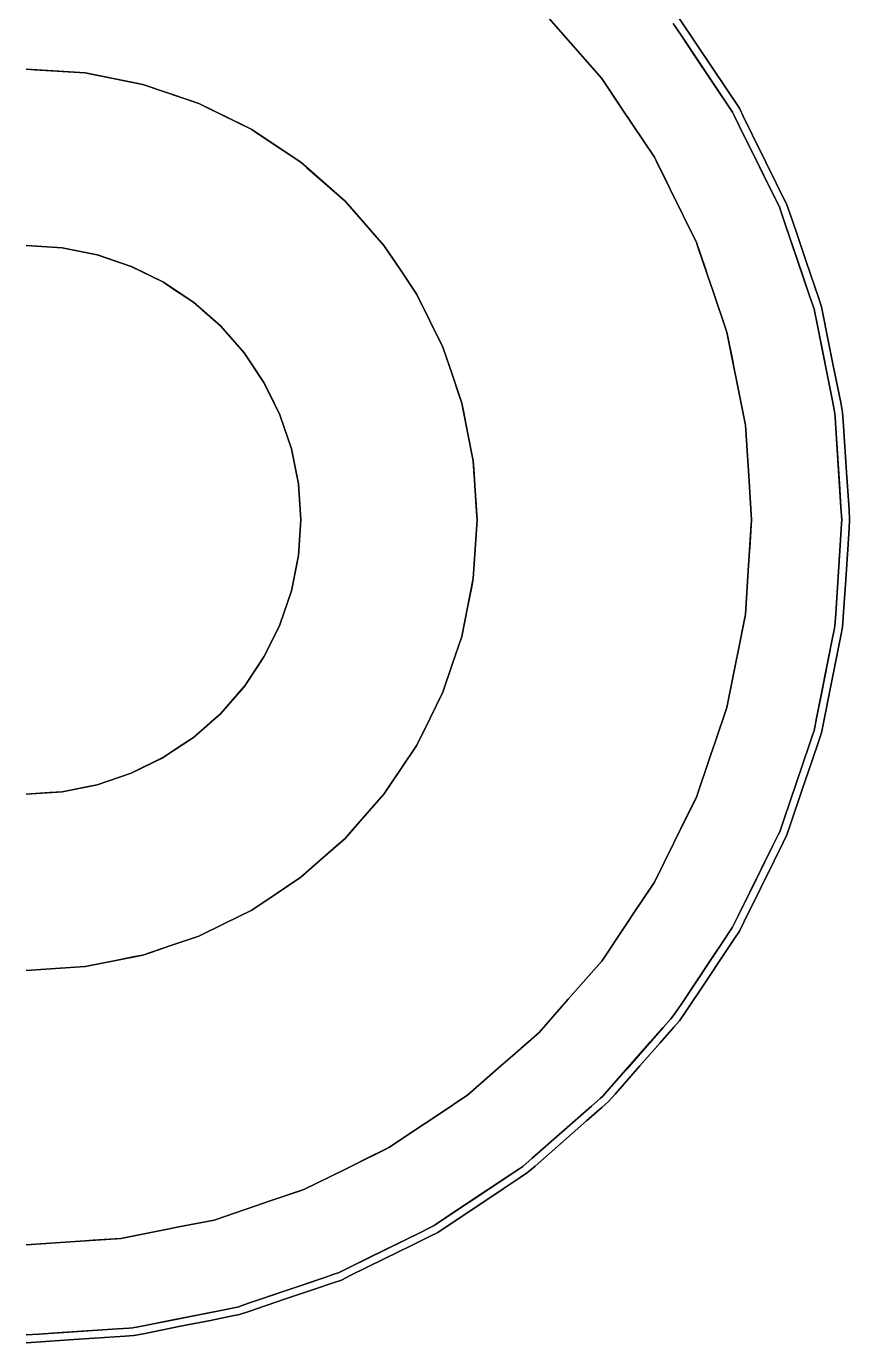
# Model space of a CAD drawing. Extents: x 0 to 420, y 0 to 297.
# Drawn here: x 191.9 to 233.9, y 180.3 to 247.5 of the extents above; entities that cross this region are included whole.
import ezdxf

# ---------------------------------------------------------------- set-up
doc = ezdxf.new("R2010")
doc.units = 0
doc.layers.add('VISIBLE', color=7, linetype='CONTINUOUS')

msp = doc.modelspace()

# ---------------------------------------------------------------- linework, layer by layer
at = {"layer": 'VISIBLE'}
for p, q in [((218.0445, 248.4784), (218.9806, 247.411)), ((218.0445, 248.4784), (221.2356, 244.8396)), ((221.2356, 244.8396), (218.0445, 248.4784)), ((221.2356, 244.8396), (218.2068, 248.2934)), ((218.9806, 247.411), (221.2356, 244.8396)), ((225.3175, 246.9928), (224.8851, 247.6399)), ((224.8851, 247.6399), (225.3175, 246.9928)), ((225.3175, 246.9928), (224.8851, 247.6399)), ((224.8851, 247.6399), (225.3175, 246.9928)), ((226.0334, 246.6397), (225.2024, 247.8834)), ((225.2024, 247.8834), (226.0334, 246.6397)), ((225.3175, 246.9928), (226.8888, 244.6412)), ((227.9082, 243.1155), (225.3175, 246.9928)), ((225.9045, 246.1142), (225.3175, 246.9928)), ((225.3175, 246.9928), (227.9082, 243.1155)), ((227.9082, 243.1155), (225.3175, 246.9928)), ((225.3175, 246.9928), (227.9082, 243.1155)), ((226.9013, 245.3409), (226.0334, 246.6397)), ((226.0334, 246.6397), (226.9013, 245.3409)), ((227.9082, 243.1155), (225.9045, 246.1142)), ((194.8837, 245.1187), (191.8816, 245.3155)), ((191.8816, 245.3155), (194.8837, 245.1187)), ((191.8816, 245.3155), (192.3005, 245.288)), ((194.4648, 245.1461), (191.8816, 245.3155)), ((192.3005, 245.288), (194.8837, 245.1187)), ((228.2546, 243.3155), (226.9013, 245.3409)), ((226.9013, 245.3409), (228.2546, 243.3155)), ((194.8837, 245.1187), (194.4648, 245.1461)), ((197.8344, 244.5317), (194.8837, 245.1187)), ((194.8837, 245.1187), (197.8344, 244.5317)), ((194.8837, 245.1187), (195.2954, 245.0368)), ((197.4227, 244.6137), (194.8837, 245.1187)), ((195.2954, 245.0368), (197.8344, 244.5317)), ((197.8344, 244.5317), (197.4227, 244.6137)), ((221.3724, 244.635), (221.2356, 244.8396)), ((221.2356, 244.8396), (222.0244, 243.6592)), ((221.2356, 244.8396), (222.2476, 243.3251)), ((222.2476, 243.3251), (221.2356, 244.8396)), ((222.2476, 243.3251), (221.3724, 244.635)), ((226.8888, 244.6412), (227.9082, 243.1155)), ((200.6833, 243.5647), (197.8344, 244.5317)), ((197.8344, 244.5317), (200.6833, 243.5647)), ((197.8344, 244.5317), (198.2319, 244.3968)), ((200.2858, 243.6996), (197.8344, 244.5317)), ((198.2319, 244.3968), (200.6833, 243.5647)), ((200.6833, 243.5647), (200.2858, 243.6996)), ((203.3816, 242.234), (200.6833, 243.5647)), ((200.6833, 243.5647), (203.3816, 242.234)), ((200.6833, 243.5647), (201.0598, 243.379)), ((203.0051, 242.4197), (200.6833, 243.5647)), ((201.0598, 243.379), (203.3816, 242.234)), ((222.0244, 243.6592), (222.2476, 243.3251)), ((222.2476, 243.3251), (223.9245, 240.8155)), ((223.9245, 240.8155), (222.2476, 243.3251)), ((228.4503, 242.9186), (228.2546, 243.3155)), ((228.2546, 243.3155), (228.4503, 242.9186)), ((227.9904, 242.9487), (227.9082, 243.1155)), ((227.9082, 243.1155), (227.9904, 242.9487)), ((227.9904, 242.9487), (227.9082, 243.1155)), ((227.9082, 243.1155), (227.9904, 242.9487)), ((228.2524, 242.4175), (227.9904, 242.9487)), ((227.9904, 242.9487), (228.2524, 242.4175)), ((228.2524, 242.4175), (227.9904, 242.9487)), ((227.9904, 242.9487), (228.2524, 242.4175)), ((228.9162, 241.974), (228.4503, 242.9186)), ((228.4503, 242.9186), (228.9162, 241.974)), ((203.3816, 242.234), (203.0051, 242.4197)), ((205.8831, 240.5626), (203.3816, 242.234)), ((203.3816, 242.234), (205.8831, 240.5626)), ((203.3816, 242.234), (203.7306, 242.0008)), ((205.534, 240.7958), (203.3816, 242.234)), ((203.7306, 242.0008), (205.8831, 240.5626)), ((228.2524, 242.4175), (229.5034, 239.8808)), ((230.315, 238.2351), (228.2524, 242.4175)), ((228.7198, 241.4697), (228.2524, 242.4175)), ((228.2524, 242.4175), (230.315, 238.2351)), ((230.315, 238.2351), (228.2524, 242.4175)), ((228.2524, 242.4175), (230.315, 238.2351)), ((229.6071, 240.5729), (228.9162, 241.974)), ((228.9162, 241.974), (229.6071, 240.5729)), ((230.315, 238.2351), (228.7198, 241.4697)), ((205.8831, 240.5626), (205.534, 240.7958)), ((208.145, 238.5789), (205.8831, 240.5626)), ((205.8831, 240.5626), (208.145, 238.5789)), ((205.8831, 240.5626), (206.1987, 240.2858)), ((207.8294, 238.8557), (205.8831, 240.5626)), ((224.0333, 240.5947), (223.9245, 240.8155)), ((223.9245, 240.8155), (224.5524, 239.5421)), ((223.9245, 240.8155), (224.7301, 239.1819)), ((224.7301, 239.1819), (223.9245, 240.8155)), ((224.7301, 239.1819), (224.0333, 240.5947)), ((230.6845, 238.3882), (229.6071, 240.5729)), ((229.6071, 240.5729), (230.6845, 238.3882)), ((206.1987, 240.2858), (208.145, 238.5789)), ((229.5034, 239.8808), (230.315, 238.2351)), ((224.5524, 239.5421), (224.7301, 239.1819)), ((224.7301, 239.1819), (226.0651, 236.4747)), ((226.0651, 236.4747), (224.7301, 239.1819)), ((208.145, 238.5789), (207.8294, 238.8557)), ((210.1287, 236.317), (208.145, 238.5789)), ((208.145, 238.5789), (210.1287, 236.317)), ((208.145, 238.5789), (208.4218, 238.2633)), ((209.8519, 236.6326), (208.145, 238.5789)), ((208.4218, 238.2633), (210.1287, 236.317)), ((230.3747, 238.0591), (230.315, 238.2351)), ((230.315, 238.2351), (230.3747, 238.0591)), ((230.3747, 238.0591), (230.315, 238.2351)), ((230.315, 238.2351), (230.3747, 238.0591)), ((230.5651, 237.4981), (230.3747, 238.0591)), ((230.3747, 238.0591), (230.5651, 237.4981)), ((230.5651, 237.4981), (230.3747, 238.0591)), ((230.3747, 238.0591), (230.5651, 237.4981)), ((230.8267, 237.9692), (230.6845, 238.3882)), ((230.6845, 238.3882), (230.8267, 237.9692)), ((231.1653, 236.9718), (230.8267, 237.9692)), ((230.8267, 237.9692), (231.1653, 236.9718)), ((231.856, 233.6953), (230.5651, 237.4981)), ((230.5651, 237.4981), (231.4743, 234.8199)), ((230.9048, 236.4975), (230.5651, 237.4981)), ((230.5651, 237.4981), (231.856, 233.6953)), ((231.856, 233.6953), (230.5651, 237.4981)), ((230.5651, 237.4981), (231.856, 233.6953)), ((210.1287, 236.317), (209.8519, 236.6326)), ((231.856, 233.6953), (230.9048, 236.4975)), ((231.6675, 235.4925), (231.1653, 236.9718)), ((231.1653, 236.9718), (231.6675, 235.4925)), ((193.7089, 236.1957), (191.8816, 236.3155)), ((191.8816, 236.3155), (193.7089, 236.1957)), ((191.8816, 236.3155), (192.5034, 236.2747)), ((191.8887, 236.315), (191.8816, 236.3155)), ((193.7089, 236.1957), (191.8887, 236.315)), ((192.5034, 236.2747), (193.7089, 236.1957)), ((195.505, 235.8384), (193.7089, 236.1957)), ((193.7089, 236.1957), (195.505, 235.8384)), ((193.7089, 236.1957), (194.3201, 236.0741)), ((193.716, 236.1943), (193.7089, 236.1957)), ((195.505, 235.8384), (193.716, 236.1943)), ((194.3201, 236.0741), (195.505, 235.8384)), ((197.2391, 235.2498), (195.505, 235.8384)), ((195.505, 235.8384), (197.2391, 235.2498)), ((195.505, 235.8384), (196.0951, 235.6381)), ((195.5118, 235.8361), (195.505, 235.8384)), ((197.2391, 235.2498), (195.5118, 235.8361)), ((210.9655, 235.0646), (210.1287, 236.317)), ((210.1287, 236.317), (210.9655, 235.0646)), ((210.1287, 236.317), (210.3619, 235.9679)), ((210.3619, 235.9679), (210.9655, 235.0646)), ((226.1442, 236.2417), (226.0651, 236.4747)), ((226.0651, 236.4747), (226.5215, 235.1304)), ((226.0651, 236.4747), (226.6506, 234.75)), ((226.6506, 234.75), (226.0651, 236.4747)), ((226.6506, 234.75), (226.1442, 236.2417)), ((196.0951, 235.6381), (197.2391, 235.2498)), ((198.8816, 234.4398), (197.2391, 235.2498)), ((197.2391, 235.2498), (198.8816, 234.4398)), ((197.2391, 235.2498), (197.798, 234.9742)), ((197.2456, 235.2466), (197.2391, 235.2498)), ((198.8816, 234.4398), (197.2456, 235.2466)), ((232.2871, 233.6671), (231.6675, 235.4925)), ((231.6675, 235.4925), (232.2871, 233.6671)), ((197.798, 234.9742), (198.8816, 234.4398)), ((211.8001, 233.8155), (210.9655, 235.0646)), ((210.9655, 235.0646), (211.8001, 233.8155)), ((211.5669, 234.1645), (210.9655, 235.0646)), ((226.5215, 235.1304), (226.6506, 234.75)), ((226.6506, 234.75), (226.8983, 234.0203)), ((226.8983, 234.0203), (226.6506, 234.75)), ((231.4743, 234.8199), (231.856, 233.6953)), ((200.4042, 233.4224), (198.8816, 234.4398)), ((198.8816, 234.4398), (200.4042, 233.4224)), ((198.8816, 234.4398), (199.3997, 234.0936)), ((198.8875, 234.4358), (198.8816, 234.4398)), ((200.4042, 233.4224), (198.8875, 234.4358)), ((199.3997, 234.0936), (200.4042, 233.4224)), ((211.8001, 233.8155), (211.5669, 234.1645)), ((212.4663, 232.4646), (211.8001, 233.8155)), ((211.8001, 233.8155), (212.4663, 232.4646)), ((211.8001, 233.8155), (211.9858, 233.439)), ((226.8983, 234.0203), (227.6208, 231.8918)), ((227.6208, 231.8918), (226.8983, 234.0203)), ((201.7811, 232.2149), (200.4042, 233.4224)), ((200.4042, 233.4224), (201.7811, 232.2149)), ((200.4042, 233.4224), (200.8727, 233.0115)), ((200.4096, 233.4177), (200.4042, 233.4224)), ((201.7811, 232.2149), (200.4096, 233.4177)), ((211.9858, 233.439), (212.4663, 232.4646)), ((232.0641, 233.0823), (231.856, 233.6953)), ((231.856, 233.6953), (232.0641, 233.0823)), ((231.856, 233.6953), (232.0641, 233.0823)), ((232.0641, 233.0823), (231.856, 233.6953)), ((232.4504, 233.1859), (232.2871, 233.6671)), ((232.2871, 233.6671), (232.4504, 233.1859)), ((232.5368, 232.7519), (232.4504, 233.1859)), ((232.4504, 233.1859), (232.5368, 232.7519)), ((200.8727, 233.0115), (201.7811, 232.2149)), ((213.1308, 231.1172), (212.4663, 232.4646)), ((212.4663, 232.4646), (213.1308, 231.1172)), ((212.9451, 231.4937), (212.4663, 232.4646)), ((232.1003, 232.9), (232.0641, 233.0823)), ((232.0641, 233.0823), (232.1003, 232.9)), ((232.1003, 232.9), (232.0641, 233.0823)), ((232.0641, 233.0823), (232.1003, 232.9)), ((232.2159, 232.319), (232.1003, 232.9)), ((232.1003, 232.9), (232.2159, 232.319)), ((232.2159, 232.319), (232.1003, 232.9)), ((232.1003, 232.9), (232.2159, 232.319)), ((232.7423, 231.7188), (232.5368, 232.7519)), ((232.5368, 232.7519), (232.7423, 231.7188)), ((202.9885, 230.8381), (201.7811, 232.2149)), ((201.7811, 232.2149), (202.9885, 230.8381)), ((201.7811, 232.2149), (202.1919, 231.7464)), ((201.7858, 232.2096), (201.7811, 232.2149)), ((202.9885, 230.8381), (201.7858, 232.2096)), ((227.6688, 231.6504), (227.6208, 231.8918)), ((227.6208, 231.8918), (227.8978, 230.4993)), ((227.6208, 231.8918), (227.9762, 230.1054)), ((227.9762, 230.1054), (227.6208, 231.8918)), ((232.9994, 228.3804), (232.2159, 232.319)), ((232.2159, 232.319), (232.7677, 229.545)), ((232.4221, 231.2826), (232.2159, 232.319)), ((232.2159, 232.319), (232.9994, 228.3804)), ((232.9994, 228.3804), (232.2159, 232.319)), ((232.2159, 232.319), (232.9994, 228.3804)), ((202.1919, 231.7464), (202.9885, 230.8381)), ((213.1308, 231.1172), (212.9451, 231.4937)), ((213.6149, 229.691), (213.1308, 231.1172)), ((213.1308, 231.1172), (213.6149, 229.691)), ((213.1308, 231.1172), (213.2657, 230.7197)), ((227.9762, 230.1054), (227.6688, 231.6504)), ((232.9994, 228.3804), (232.4221, 231.2826)), ((233.047, 230.1866), (232.7423, 231.7188)), ((232.7423, 231.7188), (233.047, 230.1866)), ((204.0059, 229.3155), (202.9885, 230.8381)), ((202.9885, 230.8381), (204.0059, 229.3155)), ((202.9885, 230.8381), (203.3347, 230.32)), ((202.9925, 230.8322), (202.9885, 230.8381)), ((204.0059, 229.3155), (202.9925, 230.8322)), ((213.2657, 230.7197), (213.6149, 229.691)), ((227.8978, 230.4993), (227.9762, 230.1054)), ((203.3347, 230.32), (204.0059, 229.3155)), ((227.9762, 230.1054), (228.1265, 229.3496)), ((228.1265, 229.3496), (227.9762, 230.1054)), ((233.4231, 228.2961), (233.047, 230.1866)), ((233.047, 230.1866), (233.4231, 228.2961)), ((204.8159, 227.673), (204.0059, 229.3155)), ((204.0059, 229.3155), (204.8159, 227.673)), ((204.0059, 229.3155), (204.2815, 228.7566)), ((204.0091, 229.309), (204.0059, 229.3155)), ((204.8159, 227.673), (204.0091, 229.309)), ((214.0979, 228.2683), (213.6149, 229.691)), ((213.6149, 229.691), (214.0979, 228.2683)), ((213.9629, 228.6658), (213.6149, 229.691)), ((228.1265, 229.3496), (228.565, 227.1449)), ((228.565, 227.1449), (228.1265, 229.3496)), ((232.7677, 229.545), (232.9994, 228.3804)), ((204.2815, 228.7566), (204.8159, 227.673)), ((214.0979, 228.2683), (213.9629, 228.6658)), ((214.3917, 226.791), (214.0979, 228.2683)), ((214.0979, 228.2683), (214.3917, 226.791)), ((214.0979, 228.2683), (214.1798, 227.8566)), ((214.1798, 227.8566), (214.3917, 226.791)), ((233.1257, 227.7453), (232.9994, 228.3804)), ((232.9994, 228.3804), (233.1257, 227.7453)), ((232.9994, 228.3804), (233.1257, 227.7453)), ((233.1257, 227.7453), (232.9994, 228.3804)), ((233.5222, 227.7976), (233.4231, 228.2961)), ((233.4231, 228.2961), (233.5222, 227.7976)), ((233.5512, 227.3561), (233.5222, 227.7976)), ((233.5222, 227.7976), (233.5512, 227.3561)), ((205.4045, 225.9389), (204.8159, 227.673)), ((204.8159, 227.673), (205.4045, 225.9389)), ((204.8159, 227.673), (205.0162, 227.0829)), ((204.8182, 227.6662), (204.8159, 227.673)), ((205.4045, 225.9389), (204.8182, 227.6662)), ((228.5811, 226.8994), (228.565, 227.1449)), ((228.565, 227.1449), (228.6579, 225.7282)), ((228.565, 227.1449), (228.6842, 225.3274)), ((228.6842, 225.3274), (228.565, 227.1449)), ((233.1378, 227.5599), (233.1257, 227.7453)), ((233.1257, 227.7453), (233.1378, 227.5599)), ((233.1378, 227.5599), (233.1257, 227.7453)), ((233.1257, 227.7453), (233.1378, 227.5599)), ((233.1766, 226.9688), (233.1378, 227.5599)), ((233.1378, 227.5599), (233.1766, 226.9688)), ((233.1766, 226.9688), (233.1378, 227.5599)), ((233.1378, 227.5599), (233.1766, 226.9688)), ((233.6201, 226.305), (233.5512, 227.3561)), ((233.5512, 227.3561), (233.6201, 226.305)), ((205.0162, 227.0829), (205.4045, 225.9389)), ((214.6848, 225.3176), (214.3917, 226.791)), ((214.3917, 226.791), (214.6848, 225.3176)), ((214.6029, 225.7293), (214.3917, 226.791)), ((228.6842, 225.3274), (228.5811, 226.8994)), ((233.4392, 222.9615), (233.1766, 226.9688)), ((233.1766, 226.9688), (233.3616, 224.1465)), ((233.2457, 225.9143), (233.1766, 226.9688)), ((233.1766, 226.9688), (233.4392, 222.9615)), ((233.4392, 222.9615), (233.1766, 226.9688)), ((233.1766, 226.9688), (233.4392, 222.9615)), ((205.7618, 224.1428), (205.4045, 225.9389)), ((205.4045, 225.9389), (205.7618, 224.1428)), ((205.4045, 225.9389), (205.5261, 225.3278)), ((205.4059, 225.9319), (205.4045, 225.9389)), ((205.7618, 224.1428), (205.4059, 225.9319)), ((233.4392, 222.9615), (233.2457, 225.9143)), ((233.7222, 224.7461), (233.6201, 226.305)), ((233.6201, 226.305), (233.7222, 224.7461)), ((205.5261, 225.3278), (205.7618, 224.1428)), ((214.6848, 225.3176), (214.6029, 225.7293)), ((214.7833, 223.8146), (214.6848, 225.3176)), ((214.6848, 225.3176), (214.7833, 223.8146)), ((214.6848, 225.3176), (214.7123, 224.8987)), ((228.6579, 225.7282), (228.6842, 225.3274)), ((228.6842, 225.3274), (228.7345, 224.5586)), ((228.7345, 224.5586), (228.6842, 225.3274)), ((214.7123, 224.8987), (214.7833, 223.8146)), ((228.7345, 224.5586), (228.8816, 222.3155)), ((228.8816, 222.3155), (228.7345, 224.5586)), ((233.8483, 222.8227), (233.7222, 224.7461)), ((233.7222, 224.7461), (233.8483, 222.8227)), ((205.8816, 222.3155), (205.7618, 224.1428)), ((205.7618, 224.1428), (205.8816, 222.3155)), ((205.7618, 224.1428), (205.8025, 223.521)), ((205.7623, 224.1357), (205.7618, 224.1428)), ((205.8816, 222.3155), (205.7623, 224.1357)), ((214.8816, 222.3155), (214.7833, 223.8146)), ((214.7833, 223.8146), (214.8816, 222.3155)), ((214.8541, 222.7344), (214.7833, 223.8146)), ((233.3616, 224.1465), (233.4392, 222.9615)), ((205.8025, 223.521), (205.8816, 222.3155)), ((214.8816, 222.3155), (214.8541, 222.7344)), ((233.4816, 222.3155), (233.4392, 222.9615)), ((233.4392, 222.9615), (233.4816, 222.3155)), ((233.4392, 222.9615), (233.4816, 222.3155)), ((233.4816, 222.3155), (233.4392, 222.9615)), ((233.8816, 222.3155), (233.8483, 222.8227)), ((233.8483, 222.8227), (233.8816, 222.3155)), ((205.7618, 220.4881), (205.8816, 222.3155)), ((205.8816, 222.3155), (205.7618, 220.4881)), ((205.7618, 220.4881), (205.8811, 222.3083)), ((205.8816, 222.3155), (205.8408, 221.6936)), ((205.8811, 222.3083), (205.8816, 222.3155)), ((214.7831, 220.8125), (214.8816, 222.3155)), ((214.8816, 222.3155), (214.7831, 220.8125)), ((214.8541, 221.8966), (214.7831, 220.8125)), ((214.8816, 222.3155), (214.8541, 221.8966)), ((228.8816, 222.3155), (228.7624, 220.4979)), ((228.7624, 220.4979), (228.8816, 222.3155)), ((228.7624, 220.4979), (228.8655, 222.0699)), ((228.8816, 222.3155), (228.7887, 220.8988)), ((228.8655, 222.0699), (228.8816, 222.3155)), ((233.4307, 221.5389), (233.4694, 222.13)), ((233.4694, 222.13), (233.4307, 221.5389)), ((233.4307, 221.5389), (233.4694, 222.13)), ((233.4694, 222.13), (233.4307, 221.5389)), ((233.4694, 222.13), (233.4816, 222.3155)), ((233.4816, 222.3155), (233.4694, 222.13)), ((233.4694, 222.13), (233.4816, 222.3155)), ((233.4816, 222.3155), (233.4694, 222.13)), ((233.7837, 220.8229), (233.8526, 221.8739)), ((233.8526, 221.8739), (233.7837, 220.8229)), ((233.8526, 221.8739), (233.8816, 222.3155)), ((233.8816, 222.3155), (233.8526, 221.8739)), ((205.8408, 221.6936), (205.7618, 220.4881)), ((233.168, 217.5316), (233.4307, 221.5389)), ((233.4307, 221.5389), (233.168, 217.5316)), ((233.168, 217.5316), (233.4307, 221.5389)), ((233.4307, 221.5389), (233.168, 217.5316)), ((233.4307, 221.5389), (233.2457, 218.7166)), ((233.3616, 220.4844), (233.4307, 221.5389)), ((205.4045, 218.692), (205.7618, 220.4881)), ((205.7618, 220.4881), (205.4045, 218.692)), ((205.4045, 218.692), (205.7604, 220.4811)), ((205.7618, 220.4881), (205.6402, 219.8769)), ((205.7604, 220.4811), (205.7618, 220.4881)), ((214.6848, 219.3134), (214.7831, 220.8125)), ((214.7831, 220.8125), (214.6848, 219.3134)), ((214.7123, 219.7323), (214.7831, 220.8125)), ((228.7624, 220.4979), (228.712, 219.729)), ((228.712, 219.729), (228.7624, 220.4979)), ((228.7887, 220.8988), (228.7624, 220.4979)), ((233.168, 217.5316), (233.3616, 220.4844)), ((233.6816, 219.264), (233.7837, 220.8229)), ((233.7837, 220.8229), (233.6816, 219.264)), ((205.6402, 219.8769), (205.4045, 218.692)), ((214.6848, 219.3134), (214.7123, 219.7323)), ((228.712, 219.729), (228.565, 217.486)), ((228.565, 217.486), (228.712, 219.729)), ((214.391, 217.8361), (214.6848, 219.3134)), ((214.6848, 219.3134), (214.391, 217.8361)), ((214.6848, 219.3134), (214.6029, 218.9016)), ((233.5555, 217.3405), (233.6816, 219.264)), ((233.6816, 219.264), (233.5555, 217.3405)), ((204.8159, 216.9579), (205.4045, 218.692)), ((205.4045, 218.692), (204.8159, 216.9579)), ((204.8159, 216.9579), (205.4022, 218.6852)), ((205.4045, 218.692), (205.2042, 218.1019)), ((205.4022, 218.6852), (205.4045, 218.692)), ((214.6029, 218.9016), (214.391, 217.8361)), ((233.2457, 218.7166), (233.168, 217.5316)), ((205.2042, 218.1019), (204.8159, 216.9579)), ((214.0979, 216.3626), (214.391, 217.8361)), ((214.391, 217.8361), (214.0979, 216.3626)), ((214.1798, 216.7743), (214.391, 217.8361)), ((228.565, 217.486), (228.2097, 215.6995)), ((228.2097, 215.6995), (228.565, 217.486)), ((228.2097, 215.6995), (228.517, 217.2446)), ((228.565, 217.486), (228.288, 216.0935)), ((228.517, 217.2446), (228.565, 217.486)), ((233.1257, 216.8856), (233.168, 217.5316)), ((233.168, 217.5316), (233.1257, 216.8856)), ((233.168, 217.5316), (233.1257, 216.8856)), ((233.1257, 216.8856), (233.168, 217.5316)), ((233.5222, 216.8334), (233.5555, 217.3405)), ((233.5555, 217.3405), (233.5222, 216.8334)), ((204.0059, 215.3155), (204.8159, 216.9579)), ((204.8159, 216.9579), (204.0059, 215.3155)), ((204.0059, 215.3155), (204.8127, 216.9515)), ((204.5403, 216.399), (204.0059, 215.3155)), ((204.8159, 216.9579), (204.5403, 216.399)), ((204.8127, 216.9515), (204.8159, 216.9579)), ((213.6137, 214.9364), (214.0979, 216.3626)), ((214.0979, 216.3626), (213.6137, 214.9364)), ((214.0979, 216.3626), (213.9629, 215.9651)), ((214.0979, 216.3626), (214.1798, 216.7743)), ((232.9738, 216.1222), (233.0894, 216.7033)), ((233.0894, 216.7033), (232.9738, 216.1222)), ((232.9738, 216.1222), (233.0894, 216.7033)), ((233.0894, 216.7033), (232.9738, 216.1222)), ((233.0894, 216.7033), (233.1257, 216.8856)), ((233.1257, 216.8856), (233.0894, 216.7033)), ((233.0894, 216.7033), (233.1257, 216.8856)), ((233.1257, 216.8856), (233.0894, 216.7033)), ((233.2304, 215.3663), (233.4359, 216.3994)), ((233.4359, 216.3994), (233.2304, 215.3663)), ((233.4359, 216.3994), (233.5222, 216.8334)), ((233.5222, 216.8334), (233.4359, 216.3994)), ((213.9629, 215.9651), (213.6137, 214.9364)), ((228.2097, 215.6995), (228.0594, 214.9439)), ((228.0594, 214.9439), (228.2097, 215.6995)), ((228.288, 216.0935), (228.2097, 215.6995)), ((232.1904, 212.1836), (232.9738, 216.1222)), ((232.9738, 216.1222), (232.1904, 212.1836)), ((232.1904, 212.1836), (232.9738, 216.1222)), ((232.9738, 216.1222), (232.1904, 212.1836)), ((232.9738, 216.1222), (232.4221, 213.3483)), ((232.7677, 215.0859), (232.9738, 216.1222)), ((202.9885, 213.7928), (204.0059, 215.3155)), ((204.0059, 215.3155), (202.9885, 213.7928)), ((202.9885, 213.7928), (204.0019, 215.3095)), ((204.0059, 215.3155), (203.6597, 214.7973)), ((204.0019, 215.3095), (204.0059, 215.3155)), ((232.1904, 212.1836), (232.7677, 215.0859)), ((232.9257, 213.8342), (233.2304, 215.3663)), ((233.2304, 215.3663), (232.9257, 213.8342)), ((203.6597, 214.7973), (202.9885, 213.7928)), ((213.1308, 213.5137), (213.6137, 214.9364)), ((213.6137, 214.9364), (213.1308, 213.5137)), ((213.2657, 213.9113), (213.6137, 214.9364)), ((228.0594, 214.9439), (227.6208, 212.7391)), ((227.6208, 212.7391), (228.0594, 214.9439)), ((201.7811, 212.416), (202.9885, 213.7928)), ((202.9885, 213.7928), (201.7811, 212.416)), ((201.7811, 212.416), (202.9838, 213.7874)), ((202.9885, 213.7928), (202.5776, 213.3243)), ((202.9838, 213.7874), (202.9885, 213.7928)), ((213.1308, 213.5137), (213.2657, 213.9113)), ((232.5496, 211.9436), (232.9257, 213.8342)), ((232.9257, 213.8342), (232.5496, 211.9436)), ((202.5776, 213.3243), (201.7811, 212.416)), ((212.4646, 212.1629), (213.1308, 213.5137)), ((213.1308, 213.5137), (212.4646, 212.1629)), ((212.9451, 213.1372), (212.4646, 212.1629)), ((213.1308, 213.5137), (212.9451, 213.1372)), ((232.4221, 213.3483), (232.1904, 212.1836)), ((200.4042, 211.2085), (201.7811, 212.416)), ((201.7811, 212.416), (200.4042, 211.2085)), ((200.4042, 211.2085), (201.7757, 212.4112)), ((201.7811, 212.416), (201.3126, 212.0051)), ((201.7757, 212.4112), (201.7811, 212.416)), ((227.6208, 212.7391), (227.0353, 211.0144)), ((227.0353, 211.0144), (227.6208, 212.7391)), ((227.0353, 211.0144), (227.5417, 212.5061)), ((227.6208, 212.7391), (227.1645, 211.3948)), ((227.5417, 212.5061), (227.6208, 212.7391)), ((201.3126, 212.0051), (200.4042, 211.2085)), ((211.8001, 210.8155), (212.4646, 212.1629)), ((212.4646, 212.1629), (211.8001, 210.8155)), ((211.9858, 211.192), (212.4646, 212.1629)), ((232.0641, 211.5486), (232.1904, 212.1836)), ((232.1904, 212.1836), (232.0641, 211.5486)), ((232.1904, 212.1836), (232.0641, 211.5486)), ((232.0641, 211.5486), (232.1904, 212.1836)), ((232.4504, 211.4451), (232.5496, 211.9436)), ((232.5496, 211.9436), (232.4504, 211.4451)), ((198.8816, 210.1911), (200.4042, 211.2085)), ((200.4042, 211.2085), (198.8816, 210.1911)), ((198.8816, 210.1911), (200.3983, 211.2045)), ((200.4042, 211.2085), (199.8861, 210.8623)), ((200.3983, 211.2045), (200.4042, 211.2085)), ((211.8001, 210.8155), (211.9858, 211.192)), ((227.0353, 211.0144), (226.7876, 210.2847)), ((226.7876, 210.2847), (227.0353, 211.0144)), ((227.1645, 211.3948), (227.0353, 211.0144)), ((231.8139, 210.8116), (232.0043, 211.3725)), ((232.0043, 211.3725), (231.8139, 210.8116)), ((231.8139, 210.8116), (232.0043, 211.3725)), ((232.0043, 211.3725), (231.8139, 210.8116)), ((231.9697, 210.0287), (232.3082, 211.026)), ((232.3082, 211.026), (231.9697, 210.0287)), ((232.0043, 211.3725), (232.0641, 211.5486)), ((232.0641, 211.5486), (232.0043, 211.3725)), ((232.0043, 211.3725), (232.0641, 211.5486)), ((232.0641, 211.5486), (232.0043, 211.3725)), ((232.3082, 211.026), (232.4504, 211.4451)), ((232.4504, 211.4451), (232.3082, 211.026)), ((199.8861, 210.8623), (198.8816, 210.1911)), ((210.9634, 209.5631), (211.8001, 210.8155)), ((211.8001, 210.8155), (210.9634, 209.5631)), ((211.5669, 210.4664), (210.9634, 209.5631)), ((211.8001, 210.8155), (211.5669, 210.4664)), ((230.523, 207.0088), (231.8139, 210.8116)), ((231.8139, 210.8116), (230.523, 207.0088)), ((230.523, 207.0088), (231.8139, 210.8116)), ((231.8139, 210.8116), (230.523, 207.0088)), ((231.8139, 210.8116), (230.9048, 208.1334)), ((231.4743, 209.811), (231.8139, 210.8116)), ((197.2391, 209.3811), (198.8816, 210.1911)), ((198.8816, 210.1911), (197.2391, 209.3811)), ((197.2391, 209.3811), (198.8751, 210.1879)), ((198.3227, 209.9155), (197.2391, 209.3811)), ((198.8816, 210.1911), (198.3227, 209.9155)), ((198.8751, 210.1879), (198.8816, 210.1911)), ((226.7876, 210.2847), (226.0651, 208.1562)), ((226.0651, 208.1562), (226.7876, 210.2847)), ((230.523, 207.0088), (231.4743, 209.811)), ((231.4675, 208.5494), (231.9697, 210.0287)), ((231.9697, 210.0287), (231.4675, 208.5494)), ((195.505, 208.7925), (197.2391, 209.3811)), ((197.2391, 209.3811), (195.505, 208.7925)), ((195.505, 208.7925), (197.2323, 209.3788)), ((196.6491, 209.1808), (195.505, 208.7925)), ((197.2391, 209.3811), (196.6491, 209.1808)), ((197.2323, 209.3788), (197.2391, 209.3811)), ((210.1287, 208.3139), (210.9634, 209.5631)), ((210.9634, 209.5631), (210.1287, 208.3139)), ((210.3619, 208.663), (210.9634, 209.5631)), ((191.8816, 208.3155), (193.7089, 208.4352)), ((193.7089, 208.4352), (191.8816, 208.3155)), ((191.8816, 208.3155), (193.7018, 208.4348)), ((193.0871, 208.3945), (191.8816, 208.3155)), ((193.7089, 208.4352), (193.0871, 208.3945)), ((193.7018, 208.4348), (193.7089, 208.4352)), ((193.7089, 208.4352), (195.505, 208.7925)), ((195.505, 208.7925), (193.7089, 208.4352)), ((193.7089, 208.4352), (195.498, 208.7911)), ((194.8939, 208.6709), (193.7089, 208.4352)), ((195.505, 208.7925), (194.8939, 208.6709)), ((195.498, 208.7911), (195.505, 208.7925)), ((209.1356, 207.1815), (210.1287, 208.3139)), ((210.1287, 208.3139), (209.1356, 207.1815)), ((210.1287, 208.3139), (209.8519, 207.9983)), ((210.1287, 208.3139), (210.3619, 208.663)), ((230.8479, 206.724), (231.4675, 208.5494)), ((231.4675, 208.5494), (230.8479, 206.724)), ((209.8519, 207.9983), (209.1356, 207.1815)), ((226.0651, 208.1562), (225.2595, 206.5226)), ((225.2595, 206.5226), (226.0651, 208.1562)), ((225.2595, 206.5226), (225.9563, 207.9355)), ((226.0651, 208.1562), (225.4372, 206.8829)), ((225.9563, 207.9355), (226.0651, 208.1562)), ((230.9048, 208.1334), (230.523, 207.0088)), ((208.145, 206.052), (209.1356, 207.1815)), ((209.1356, 207.1815), (208.145, 206.052)), ((208.4218, 206.3676), (209.1356, 207.1815)), ((230.315, 206.3958), (230.523, 207.0088)), ((230.523, 207.0088), (230.315, 206.3958)), ((230.523, 207.0088), (230.315, 206.3958)), ((230.315, 206.3958), (230.523, 207.0088)), ((208.145, 206.052), (208.4218, 206.3676)), ((225.2595, 206.5226), (224.9187, 205.8315)), ((224.9187, 205.8315), (225.2595, 206.5226)), ((225.4372, 206.8829), (225.2595, 206.5226)), ((230.2328, 206.2291), (230.315, 206.3958)), ((230.315, 206.3958), (230.2328, 206.2291)), ((230.2328, 206.2291), (230.315, 206.3958)), ((230.315, 206.3958), (230.2328, 206.2291)), ((230.6845, 206.2428), (230.8479, 206.724)), ((230.8479, 206.724), (230.6845, 206.2428)), ((207.0126, 205.0589), (208.145, 206.052)), ((208.145, 206.052), (207.0126, 205.0589)), ((207.8294, 205.7752), (207.0126, 205.0589)), ((208.145, 206.052), (207.8294, 205.7752)), ((224.9187, 205.8315), (223.9245, 203.8155)), ((223.9245, 203.8155), (224.9187, 205.8315)), ((228.1946, 202.0961), (229.9707, 205.6978)), ((229.9707, 205.6978), (228.1946, 202.0961)), ((228.1946, 202.0961), (229.9707, 205.6978)), ((229.9707, 205.6978), (228.1946, 202.0961)), ((229.9707, 205.6978), (228.7198, 203.1612)), ((229.5034, 204.7501), (229.9707, 205.6978)), ((229.9707, 205.6978), (230.2328, 206.2291)), ((230.2328, 206.2291), (229.9707, 205.6978)), ((229.9707, 205.6978), (230.2328, 206.2291)), ((230.2328, 206.2291), (229.9707, 205.6978)), ((230.023, 204.9013), (230.4888, 205.8459)), ((230.4888, 205.8459), (230.023, 204.9013)), ((230.4888, 205.8459), (230.6845, 206.2428)), ((230.6845, 206.2428), (230.4888, 205.8459)), ((205.8831, 204.0683), (207.0126, 205.0589)), ((207.0126, 205.0589), (205.8831, 204.0683)), ((206.1987, 204.3451), (207.0126, 205.0589)), ((205.8831, 204.0683), (206.1987, 204.3451)), ((228.1946, 202.0961), (229.5034, 204.7501)), ((229.332, 203.5002), (230.023, 204.9013)), ((230.023, 204.9013), (229.332, 203.5002)), ((204.6307, 203.2315), (205.8831, 204.0683)), ((205.8831, 204.0683), (204.6307, 203.2315)), ((205.534, 203.8351), (204.6307, 203.2315)), ((205.8831, 204.0683), (205.534, 203.8351)), ((223.9245, 203.8155), (222.9126, 202.301)), ((222.9126, 202.301), (223.9245, 203.8155)), ((222.9126, 202.301), (223.7878, 203.6108)), ((223.9245, 203.8155), (223.1357, 202.635)), ((223.7878, 203.6108), (223.9245, 203.8155)), ((203.3816, 202.3969), (204.6307, 203.2315)), ((204.6307, 203.2315), (203.3816, 202.3969)), ((203.7306, 202.6301), (204.6307, 203.2315)), ((228.7198, 203.1612), (228.1946, 202.0961)), ((228.4794, 201.7713), (229.332, 203.5002)), ((229.332, 203.5002), (228.4794, 201.7713)), ((202.0307, 201.7307), (203.3816, 202.3969)), ((203.3816, 202.3969), (202.0307, 201.7307)), ((203.3816, 202.3969), (203.0051, 202.2112)), ((203.3816, 202.3969), (203.7306, 202.6301)), ((222.9126, 202.301), (222.4845, 201.6603)), ((222.4845, 201.6603), (222.9126, 202.301)), ((223.1357, 202.635), (222.9126, 202.301)), ((200.6833, 201.0662), (202.0307, 201.7307)), ((202.0307, 201.7307), (200.6833, 201.0662)), ((201.0598, 201.2519), (202.0307, 201.7307)), ((203.0051, 202.2112), (202.0307, 201.7307)), ((222.4845, 201.6603), (221.2356, 199.7913)), ((221.2356, 199.7913), (222.4845, 201.6603)), ((227.9082, 201.5155), (228.1946, 202.0961)), ((228.1946, 202.0961), (227.9082, 201.5155)), ((228.1946, 202.0961), (227.9082, 201.5155)), ((227.9082, 201.5155), (228.1946, 202.0961)), ((228.2546, 201.3155), (228.4794, 201.7713)), ((228.4794, 201.7713), (228.2546, 201.3155)), ((199.257, 200.5821), (200.6833, 201.0662)), ((200.6833, 201.0662), (199.257, 200.5821)), ((200.2858, 200.9313), (199.257, 200.5821)), ((200.6833, 201.0662), (200.2858, 200.9313)), ((200.6833, 201.0662), (201.0598, 201.2519)), ((227.4236, 200.0718), (228.0088, 200.9476)), ((228.0088, 200.9476), (227.4236, 200.0718)), ((227.4758, 200.8684), (227.805, 201.3609)), ((227.805, 201.3609), (227.4758, 200.8684)), ((227.4758, 200.8684), (227.805, 201.3609)), ((227.805, 201.3609), (227.4758, 200.8684)), ((227.805, 201.3609), (227.9082, 201.5155)), ((227.9082, 201.5155), (227.805, 201.3609)), ((227.805, 201.3609), (227.9082, 201.5155)), ((227.9082, 201.5155), (227.805, 201.3609)), ((228.0088, 200.9476), (228.2546, 201.3155)), ((228.2546, 201.3155), (228.0088, 200.9476)), ((197.8344, 200.0992), (199.257, 200.5821)), ((199.257, 200.5821), (197.8344, 200.0992)), ((197.8344, 200.0992), (198.2319, 200.2341)), ((198.2319, 200.2341), (199.257, 200.5821)), ((225.2448, 197.5293), (227.4758, 200.8684)), ((227.4758, 200.8684), (225.2448, 197.5293)), ((225.2448, 197.5293), (227.4758, 200.8684)), ((227.4758, 200.8684), (225.2448, 197.5293)), ((227.4758, 200.8684), (225.9045, 198.5167)), ((226.8888, 199.9898), (227.4758, 200.8684)), ((194.8837, 199.5122), (196.3572, 199.8053)), ((196.3572, 199.8053), (194.8837, 199.5122)), ((194.8837, 199.5122), (195.2954, 199.5941)), ((195.2954, 199.5941), (196.3572, 199.8053)), ((196.3572, 199.8053), (197.8344, 200.0992)), ((197.8344, 200.0992), (196.3572, 199.8053)), ((197.4227, 200.0173), (196.3572, 199.8053)), ((197.8344, 200.0992), (197.4227, 200.0173)), ((221.2356, 199.7913), (220.0347, 198.4219)), ((220.0347, 198.4219), (221.2356, 199.7913)), ((220.0347, 198.4219), (221.0734, 199.6063)), ((221.2356, 199.7913), (220.2995, 198.7239)), ((221.0734, 199.6063), (221.2356, 199.7913)), ((225.2448, 197.5293), (226.8888, 199.9898)), ((226.5557, 198.7729), (227.4236, 200.0718)), ((227.4236, 200.0718), (226.5557, 198.7729)), ((191.8816, 199.3155), (193.3807, 199.4137)), ((193.3807, 199.4137), (191.8816, 199.3155)), ((191.8816, 199.3155), (192.3005, 199.3429)), ((192.3005, 199.3429), (193.3807, 199.4137)), ((193.3807, 199.4137), (194.8837, 199.5122)), ((194.8837, 199.5122), (193.3807, 199.4137)), ((194.4648, 199.4848), (193.3807, 199.4137)), ((194.8837, 199.5122), (194.4648, 199.4848)), ((220.0347, 198.4219), (219.5266, 197.8425)), ((219.5266, 197.8425), (220.0347, 198.4219)), ((220.2995, 198.7239), (220.0347, 198.4219)), ((225.9045, 198.5167), (225.2448, 197.5293)), ((225.4848, 197.1701), (226.5557, 198.7729)), ((226.5557, 198.7729), (225.4848, 197.1701)), ((219.5266, 197.8425), (218.0445, 196.1525)), ((218.0445, 196.1525), (219.5266, 197.8425)), ((224.8851, 196.991), (225.2448, 197.5293)), ((225.2448, 197.5293), (224.8851, 196.991)), ((225.2448, 197.5293), (224.8851, 196.991)), ((224.8851, 196.991), (225.2448, 197.5293)), ((224.7625, 196.8512), (224.8851, 196.991)), ((224.8851, 196.991), (224.7625, 196.8512)), ((224.7625, 196.8512), (224.8851, 196.991)), ((224.8851, 196.991), (224.7625, 196.8512)), ((225.2024, 196.7475), (225.4848, 197.1701)), ((225.4848, 197.1701), (225.2024, 196.7475)), ((221.7241, 193.3866), (224.3719, 196.4059)), ((224.3719, 196.4059), (221.7241, 193.3866)), ((221.7241, 193.3866), (224.3719, 196.4059)), ((224.3719, 196.4059), (221.7241, 193.3866)), ((224.3719, 196.4059), (222.5071, 194.2794)), ((223.6752, 195.6114), (224.3719, 196.4059)), ((224.2162, 195.6229), (224.9107, 196.4148)), ((224.9107, 196.4148), (224.2162, 195.6229)), ((224.3719, 196.4059), (224.7625, 196.8512)), ((224.7625, 196.8512), (224.3719, 196.4059)), ((224.3719, 196.4059), (224.7625, 196.8512)), ((224.7625, 196.8512), (224.3719, 196.4059)), ((224.9107, 196.4148), (225.2024, 196.7475)), ((225.2024, 196.7475), (224.9107, 196.4148)), ((218.0445, 196.1525), (216.6751, 194.9515)), ((216.6751, 194.9515), (218.0445, 196.1525)), ((216.6751, 194.9515), (217.8595, 195.9902)), ((218.0445, 196.1525), (216.9771, 195.2164)), ((217.8595, 195.9902), (218.0445, 196.1525)), ((221.7241, 193.3866), (223.6752, 195.6114)), ((223.1862, 194.4484), (224.2162, 195.6229)), ((224.2162, 195.6229), (223.1862, 194.4484)), ((216.6751, 194.9515), (216.0958, 194.4435)), ((216.0958, 194.4435), (216.6751, 194.9515)), ((216.9771, 195.2164), (216.6751, 194.9515)), ((216.0958, 194.4435), (214.4057, 192.9614)), ((214.4057, 192.9614), (216.0958, 194.4435)), ((222.5071, 194.2794), (221.7241, 193.3866)), ((221.9152, 192.9991), (223.1862, 194.4484)), ((223.1862, 194.4484), (221.9152, 192.9991)), ((214.4057, 192.9614), (212.8913, 191.9495)), ((212.8913, 191.9495), (214.4057, 192.9614)), ((212.8913, 191.9495), (214.2011, 192.8247)), ((214.4057, 192.9614), (213.2253, 192.1726)), ((214.2011, 192.8247), (214.4057, 192.9614)), ((221.1575, 192.7773), (221.2972, 192.8998)), ((221.2972, 192.8998), (221.1575, 192.7773)), ((221.1575, 192.7773), (221.2972, 192.8998)), ((221.2972, 192.8998), (221.1575, 192.7773)), ((221.2972, 192.8998), (221.7241, 193.3866)), ((221.7241, 193.3866), (221.2972, 192.8998)), ((221.7241, 193.3866), (221.2972, 192.8998)), ((221.2972, 192.8998), (221.7241, 193.3866)), ((221.58, 192.617), (221.9152, 192.9991)), ((221.9152, 192.9991), (221.58, 192.617)), ((213.2253, 192.1726), (212.8913, 191.9495)), ((217.6928, 189.7388), (220.7121, 192.3867)), ((220.7121, 192.3867), (217.6928, 189.7388)), ((217.6928, 189.7388), (220.7121, 192.3867)), ((220.7121, 192.3867), (217.6928, 189.7388)), ((220.7121, 192.3867), (218.5856, 190.5218)), ((219.9176, 191.69), (220.7121, 192.3867)), ((220.4555, 191.6308), (221.2474, 192.3252)), ((221.2474, 192.3252), (220.4555, 191.6308)), ((220.7121, 192.3867), (221.1575, 192.7773)), ((221.1575, 192.7773), (220.7121, 192.3867)), ((220.7121, 192.3867), (221.1575, 192.7773)), ((221.1575, 192.7773), (220.7121, 192.3867)), ((221.2474, 192.3252), (221.58, 192.617)), ((221.58, 192.617), (221.2474, 192.3252)), ((212.2506, 191.5214), (210.3816, 190.2725)), ((210.3816, 190.2725), (212.2506, 191.5214)), ((212.8913, 191.9495), (212.2506, 191.5214)), ((212.2506, 191.5214), (212.8913, 191.9495)), ((217.6928, 189.7388), (219.9176, 191.69)), ((219.281, 190.6007), (220.4555, 191.6308)), ((220.4555, 191.6308), (219.281, 190.6007)), ((210.3816, 190.2725), (208.748, 189.4669)), ((208.748, 189.4669), (210.3816, 190.2725)), ((208.748, 189.4669), (210.1609, 190.1637)), ((210.3816, 190.2725), (209.1082, 189.6446)), ((210.1609, 190.1637), (210.3816, 190.2725)), ((218.5856, 190.5218), (217.6928, 189.7388)), ((217.8317, 189.3297), (219.281, 190.6007)), ((219.281, 190.6007), (217.8317, 189.3297)), ((208.748, 189.4669), (208.0569, 189.1261)), ((208.0569, 189.1261), (208.748, 189.4669)), ((209.1082, 189.6446), (208.748, 189.4669)), ((217.206, 189.312), (217.6928, 189.7388)), ((217.6928, 189.7388), (217.206, 189.312)), ((217.6928, 189.7388), (217.206, 189.312)), ((217.206, 189.312), (217.6928, 189.7388)), ((208.0569, 189.1261), (206.0409, 188.1319)), ((206.0409, 188.1319), (208.0569, 189.1261)), ((213.2199, 186.6485), (216.5589, 188.8796)), ((216.5589, 188.8796), (213.2199, 186.6485)), ((213.2199, 186.6485), (216.5589, 188.8796)), ((216.5589, 188.8796), (213.2199, 186.6485)), ((216.5589, 188.8796), (214.2073, 187.3082)), ((215.6803, 188.2925), (216.5589, 188.8796)), ((216.5589, 188.8796), (217.0515, 189.2087)), ((217.0515, 189.2087), (216.5589, 188.8796)), ((216.5589, 188.8796), (217.0515, 189.2087)), ((217.0515, 189.2087), (216.5589, 188.8796)), ((217.0515, 189.2087), (217.206, 189.312)), ((217.206, 189.312), (217.0515, 189.2087)), ((217.0515, 189.2087), (217.206, 189.312)), ((217.206, 189.312), (217.0515, 189.2087)), ((217.0816, 188.7488), (217.4495, 188.9946)), ((217.4495, 188.9946), (217.0816, 188.7488)), ((217.4495, 188.9946), (217.8317, 189.3297)), ((217.8317, 189.3297), (217.4495, 188.9946)), ((206.0409, 188.1319), (204.3161, 187.5464)), ((204.3161, 187.5464), (206.0409, 188.1319)), ((206.0409, 188.1319), (204.6965, 187.6756)), ((205.8078, 188.0528), (206.0409, 188.1319)), ((213.2199, 186.6485), (215.6803, 188.2925)), ((214.9069, 187.2957), (216.2059, 188.1636)), ((216.2059, 188.1636), (214.9069, 187.2957)), ((216.2059, 188.1636), (217.0816, 188.7488)), ((217.0816, 188.7488), (216.2059, 188.1636)), ((204.3161, 187.5464), (203.5864, 187.2988)), ((203.5864, 187.2988), (204.3161, 187.5464)), ((204.3161, 187.5464), (205.8078, 188.0528)), ((204.6965, 187.6756), (204.3161, 187.5464)), ((203.5864, 187.2988), (201.4579, 186.5762)), ((201.4579, 186.5762), (203.5864, 187.2988)), ((214.2073, 187.3082), (213.2199, 186.6485)), ((213.3042, 186.2248), (214.9069, 187.2957)), ((214.9069, 187.2957), (213.3042, 186.2248)), ((199.6714, 186.2209), (198.9157, 186.0705)), ((198.9157, 186.0705), (199.6714, 186.2209)), ((201.4579, 186.5762), (199.6714, 186.2209)), ((199.6714, 186.2209), (201.4579, 186.5762)), ((199.6714, 186.2209), (201.2165, 186.5282)), ((200.0654, 186.2992), (199.6714, 186.2209)), ((201.4579, 186.5762), (200.0654, 186.2992)), ((201.2165, 186.5282), (201.4579, 186.5762)), ((211.9836, 185.9446), (212.5149, 186.2066)), ((212.5149, 186.2066), (211.9836, 185.9446)), ((211.9836, 185.9446), (212.5149, 186.2066)), ((212.5149, 186.2066), (211.9836, 185.9446)), ((212.5149, 186.2066), (212.6816, 186.2888)), ((212.6816, 186.2888), (212.5149, 186.2066)), ((212.5149, 186.2066), (212.6816, 186.2888)), ((212.6816, 186.2888), (212.5149, 186.2066)), ((212.6816, 186.2888), (213.2199, 186.6485)), ((213.2199, 186.6485), (212.6816, 186.2888)), ((213.2199, 186.6485), (212.6816, 186.2888)), ((212.6816, 186.2888), (213.2199, 186.6485)), ((212.8816, 185.9424), (213.3042, 186.2248)), ((213.3042, 186.2248), (212.8816, 185.9424)), ((194.1246, 185.4625), (191.8816, 185.3155)), ((191.8816, 185.3155), (194.1246, 185.4625)), ((194.8935, 185.5129), (194.1246, 185.4625)), ((194.1246, 185.4625), (194.8935, 185.5129)), ((196.711, 185.632), (194.8935, 185.5129)), ((194.8935, 185.5129), (196.711, 185.632)), ((194.8935, 185.5129), (196.4655, 185.6159)), ((195.2943, 185.5391), (194.8935, 185.5129)), ((196.711, 185.632), (195.2943, 185.5391)), ((196.4655, 185.6159), (196.711, 185.632)), ((198.9157, 186.0705), (196.711, 185.632)), ((196.711, 185.632), (198.9157, 186.0705)), ((208.3819, 184.1684), (211.9836, 185.9446)), ((211.9836, 185.9446), (208.3819, 184.1684)), ((208.3819, 184.1684), (211.9836, 185.9446)), ((211.9836, 185.9446), (208.3819, 184.1684)), ((208.3819, 184.1684), (211.0359, 185.4772)), ((211.9836, 185.9446), (209.4469, 184.6936)), ((211.0359, 185.4772), (211.9836, 185.9446)), ((211.5401, 185.2808), (212.4847, 185.7467)), ((212.4847, 185.7467), (211.5401, 185.2808)), ((212.4847, 185.7467), (212.8816, 185.9424)), ((212.8816, 185.9424), (212.4847, 185.7467)), ((210.139, 184.5899), (211.5401, 185.2808)), ((211.5401, 185.2808), (210.139, 184.5899)), ((207.8012, 183.8821), (208.3819, 184.1684)), ((208.3819, 184.1684), (207.8012, 183.8821)), ((208.3819, 184.1684), (207.8012, 183.8821)), ((207.8012, 183.8821), (208.3819, 184.1684)), ((209.4469, 184.6936), (208.3819, 184.1684)), ((208.4101, 183.7373), (210.139, 184.5899)), ((210.139, 184.5899), (208.4101, 183.7373)), ((203.2615, 182.341), (207.0642, 183.6319)), ((207.0642, 183.6319), (203.2615, 182.341)), ((203.2615, 182.341), (207.0642, 183.6319)), ((207.0642, 183.6319), (203.2615, 182.341)), ((207.0642, 183.6319), (204.386, 182.7228)), ((206.0636, 183.2922), (207.0642, 183.6319)), ((207.0642, 183.6319), (207.6252, 183.8223)), ((207.6252, 183.8223), (207.0642, 183.6319)), ((207.0642, 183.6319), (207.6252, 183.8223)), ((207.6252, 183.8223), (207.0642, 183.6319)), ((207.5353, 183.3703), (207.9543, 183.5125)), ((207.9543, 183.5125), (207.5353, 183.3703)), ((207.6252, 183.8223), (207.8012, 183.8821)), ((207.8012, 183.8821), (207.6252, 183.8223)), ((207.6252, 183.8223), (207.8012, 183.8821)), ((207.8012, 183.8821), (207.6252, 183.8223)), ((207.9543, 183.5125), (208.4101, 183.7373)), ((208.4101, 183.7373), (207.9543, 183.5125)), ((203.2615, 182.341), (206.0636, 183.2922)), ((205.0586, 182.5296), (206.5379, 183.0317)), ((206.5379, 183.0317), (205.0586, 182.5296)), ((206.5379, 183.0317), (207.5353, 183.3703)), ((207.5353, 183.3703), (206.5379, 183.0317)), ((201.8852, 181.9811), (202.4661, 182.0967)), ((202.4661, 182.0967), (201.8852, 181.9811)), ((201.8852, 181.9811), (202.4661, 182.0967)), ((202.4661, 182.0967), (201.8852, 181.9811)), ((202.4661, 182.0967), (202.6484, 182.1329)), ((202.6484, 182.1329), (202.4661, 182.0967)), ((202.4661, 182.0967), (202.6484, 182.1329)), ((202.6484, 182.1329), (202.4661, 182.0967)), ((202.6484, 182.1329), (203.2615, 182.341)), ((203.2615, 182.341), (202.6484, 182.1329)), ((203.2615, 182.341), (202.6484, 182.1329)), ((202.6484, 182.1329), (203.2615, 182.341)), ((203.2332, 181.9099), (205.0586, 182.5296)), ((205.0586, 182.5296), (203.2332, 181.9099)), ((204.386, 182.7228), (203.2615, 182.341)), ((197.9464, 181.1977), (201.8852, 181.9811)), ((201.8852, 181.9811), (197.9464, 181.1977)), ((197.9464, 181.1977), (201.8852, 181.9811)), ((201.8852, 181.9811), (197.9464, 181.1977)), ((197.9464, 181.1977), (200.8488, 181.775)), ((199.1111, 181.4293), (197.9464, 181.1977)), ((201.8852, 181.9811), (199.1111, 181.4293)), ((199.7528, 181.15), (201.285, 181.4548)), ((201.285, 181.4548), (199.7528, 181.15)), ((200.8488, 181.775), (201.8852, 181.9811)), ((201.285, 181.4548), (202.318, 181.6602)), ((202.318, 181.6602), (201.285, 181.4548)), ((202.318, 181.6602), (202.752, 181.7466)), ((202.752, 181.7466), (202.318, 181.6602)), ((202.752, 181.7466), (203.2332, 181.9099)), ((203.2332, 181.9099), (202.752, 181.7466)), ((191.8816, 180.7155), (192.5276, 180.7578)), ((192.5276, 180.7578), (191.8816, 180.7155)), ((192.5276, 180.7578), (191.8816, 180.7155)), ((191.8816, 180.7155), (192.5276, 180.7578)), ((192.5276, 180.7578), (196.5348, 181.0204)), ((196.5348, 181.0204), (192.5276, 180.7578)), ((192.5276, 180.7578), (196.5348, 181.0204)), ((196.5348, 181.0204), (192.5276, 180.7578)), ((192.5276, 180.7578), (195.4804, 180.9513)), ((193.7126, 180.8355), (192.5276, 180.7578)), ((196.5348, 181.0204), (193.7126, 180.8355)), ((195.4804, 180.9513), (196.5348, 181.0204)), ((196.5348, 181.0204), (197.126, 181.0592)), ((197.126, 181.0592), (196.5348, 181.0204)), ((196.5348, 181.0204), (197.126, 181.0592)), ((197.126, 181.0592), (196.5348, 181.0204)), ((197.126, 181.0592), (197.3115, 181.0713)), ((197.3115, 181.0713), (197.126, 181.0592)), ((197.126, 181.0592), (197.3115, 181.0713)), ((197.3115, 181.0713), (197.126, 181.0592)), ((197.3115, 181.0713), (197.9464, 181.1977)), ((197.9464, 181.1977), (197.3115, 181.0713)), ((197.9464, 181.1977), (197.3115, 181.0713)), ((197.3115, 181.0713), (197.9464, 181.1977)), ((197.3637, 180.6748), (197.8622, 180.7739)), ((197.8622, 180.7739), (197.3637, 180.6748)), ((197.8622, 180.7739), (199.7528, 181.15)), ((199.7528, 181.15), (197.8622, 180.7739)), ((191.8816, 180.3155), (192.3887, 180.3487)), ((192.3887, 180.3487), (191.8816, 180.3155)), ((192.3887, 180.3487), (194.3122, 180.4748)), ((194.3122, 180.4748), (192.3887, 180.3487)), ((194.3122, 180.4748), (195.8711, 180.5769)), ((195.8711, 180.5769), (194.3122, 180.4748)), ((195.8711, 180.5769), (196.9221, 180.6458)), ((196.9221, 180.6458), (195.8711, 180.5769)), ((196.9221, 180.6458), (197.3637, 180.6748)), ((197.3637, 180.6748), (196.9221, 180.6458))]:
    msp.add_line(p, q, dxfattribs=at)

doc.saveas('drawing.dxf')
